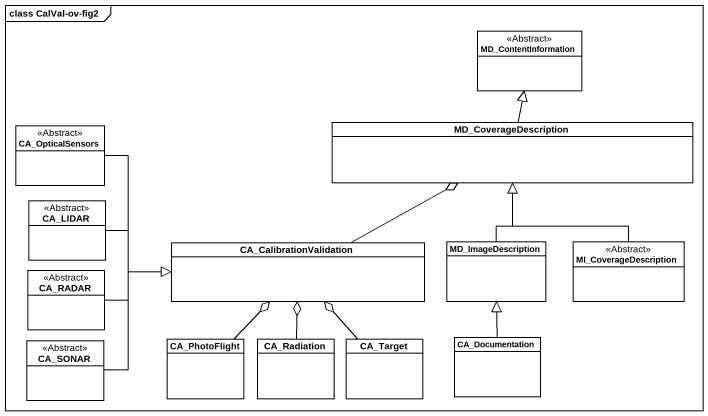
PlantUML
@startuml
mainframe class CalVal-ov-fig2
hide circle
hide empty members
class MD_ContentInformation <<Abstract>>
class CA_OpticalSensors <<Abstract>>
class MD_CoverageDescription
class CA_LIDAR <<Abstract>>
class CA_CalibrationValidation
class MD_ImageDescription
class MI_CoverageDescription <<Abstract>>
class CA_RADAR <<Abstract>>
class CA_SONAR <<Abstract>>
class CA_PhotoFlight
class CA_Radiation
class CA_Target
class CA_Documentation
CA_OpticalSensors -right-|> CA_CalibrationValidation
MD_CoverageDescription -up-|> MD_ContentInformation
CA_LIDAR -right-|> CA_CalibrationValidation
CA_CalibrationValidation -right-o MD_CoverageDescription
MD_ImageDescription -up-|> MD_CoverageDescription
MI_CoverageDescription -up-|> MD_CoverageDescription
CA_RADAR -right-|> CA_CalibrationValidation
CA_SONAR -right-|> CA_CalibrationValidation
CA_PhotoFlight -up-o CA_CalibrationValidation
CA_Radiation -up-o CA_CalibrationValidation
CA_Target -up-o CA_CalibrationValidation
CA_Documentation -up-|> MD_ImageDescription
@enduml
